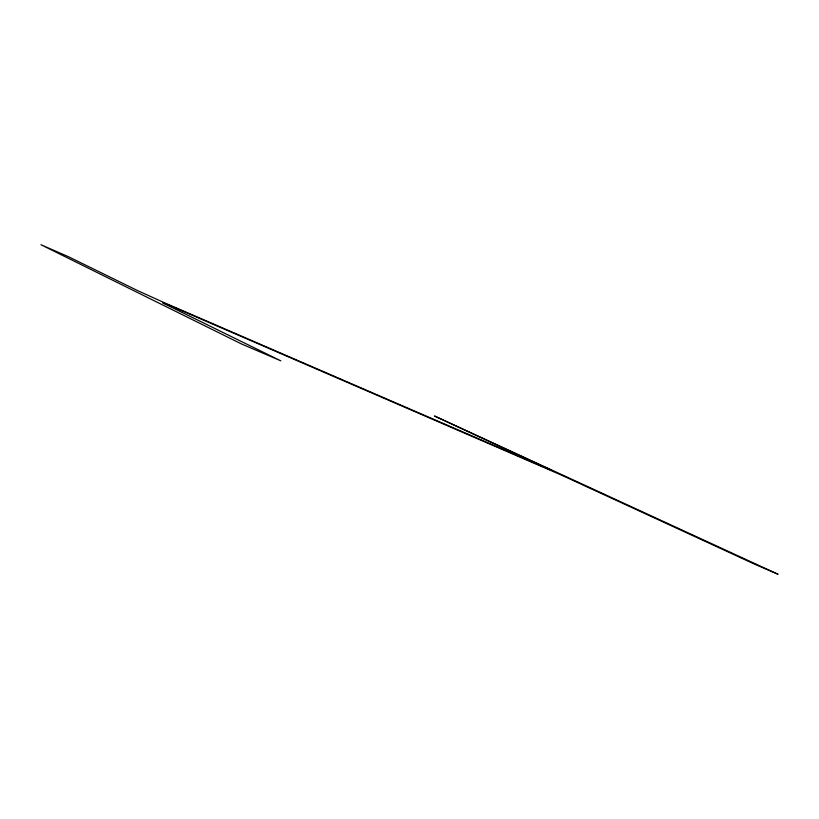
<?xml version="1.0" encoding="UTF-8"?>
<svg xmlns="http://www.w3.org/2000/svg" width="819" height="819" viewBox="0 0 819 819"><rect width="100%" height="100%" fill="white"/><g stroke="black" fill="none" stroke-linecap="round" stroke-linejoin="round"><path stroke-width="1.23" d="M551.085 470.116L163.728 302.436L137.479 290.55L68.315 256.644L40.95 244.738L241.544 343.98L280.815 360.831L164.824 303.962A33.374 0.522 23.8 0 1 182.668 311.087L561.783 475.255L756.234 564.905L778.05 574.262L434.49 416.001L551.085 470.116"/></g></svg>
